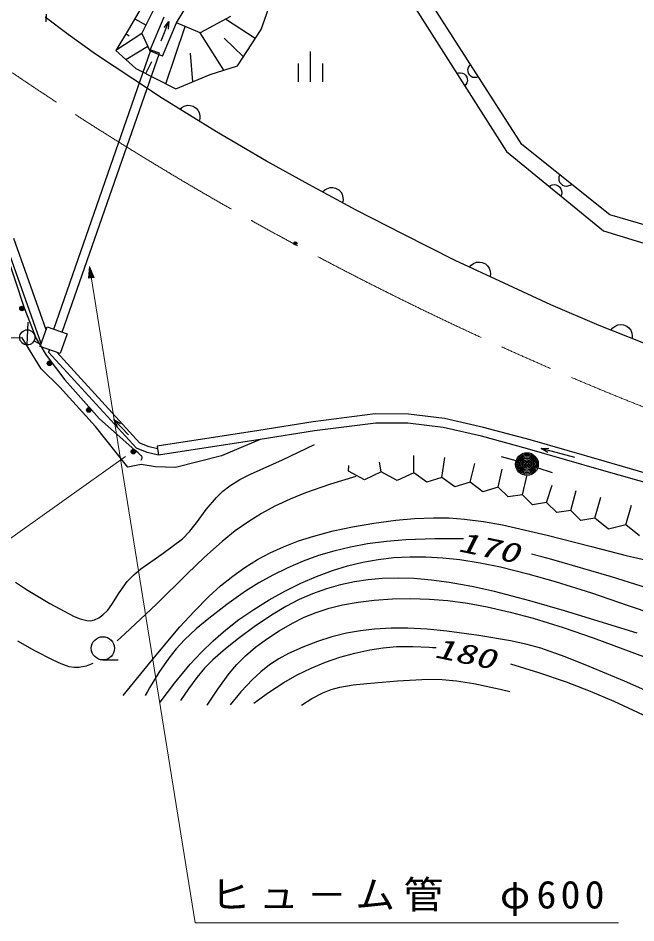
# Model space of a CAD drawing. Units: millimetres, scale not verified. Extents: x 40000 to 680000, y 20000 to 380000.
# Drawn here: x 214337 to 255017, y 244654 to 304269 of the extents above; entities that cross this region are included whole.
import ezdxf
from ezdxf.enums import TextEntityAlignment as Align

# ---------------------------------------------------------------- set-up
doc = ezdxf.new("R2010")
doc.units = ezdxf.units.MM
doc.header["$LTSCALE"] = 1000
doc.linetypes.add('CHAIN', pattern=[18.5, 12, -1.5, 3.5, -1.5])
for name, color, linetype, lineweight in [('M-BGD', 7, 'Continuous', 25), ('M-BGD-HTXT', 7, 'Continuous', 13), ('M-BMK', 2, 'CHAIN', 13)]:
    doc.layers.add(name, color=color, linetype=linetype, lineweight=lineweight)
doc.styles.add('ＭＳ ゴシック', font='')
doc.styles.get('ＭＳ ゴシック').set_extended_font_data('MS Gothic')

# ---------------------------------------------------------------- blocks, each defined once
blk = doc.blocks.new('BUHIN23')
at = {"color": 7, "linetype": 'Continuous', "lineweight": 25}
for radius in [746, 660, 574, 484, 398, 292, 202, 116, 22.5]:
    blk.add_circle((0, 0), radius, dxfattribs=at)
blk = doc.blocks.new('BUHIN25')
at = {"color": 7, "linetype": 'Continuous', "lineweight": 25}
blk.add_line((-764, -31), (-723, -1026), dxfattribs=at)
blk.add_circle((0, 0), 765, dxfattribs=at)
blk = doc.blocks.new('BUHIN26')
at = {"color": 7, "linetype": 'Continuous', "lineweight": 25}
for radius in [100, 87.5, 75, 62.5, 50, 37.5, 25, 12.5]:
    blk.add_circle((0, 0), radius, dxfattribs=at)
blk = doc.blocks.new('BUHIN38')
at = {"color": 7, "linetype": 'Continuous', "lineweight": 25}
for radius in [149, 132, 115, 96.8, 79.5, 58.5, 40.5, 23.2, 4.5]:
    blk.add_circle((-52, 140), radius, dxfattribs=at)
blk = doc.blocks.new('BUHIN80')
at = {"color": 7, "linetype": 'Continuous', "lineweight": 25}
blk.add_lwpolyline([(-410, -287), (-443, -170), (-450, -55), (-435, 89), (-379, 202), (-303, 298), (-176, 386), (-60, 425), (65, 439), (208, 405), (313, 359), (410, 287)], dxfattribs=at)
blk = doc.blocks.new('BUHIN81')
at = {"color": 7, "linetype": 'Continuous', "lineweight": 25}
blk.add_lwpolyline([(411, 285), (443, 168), (450, 54), (434, -91), (378, -203), (302, -299), (174, -387), (58, -425), (-67, -439), (-209, -404), (-314, -358), (-411, -285)], dxfattribs=at)
blk = doc.blocks.new('BUHIN108')
at = {"color": 7, "linetype": 'Continuous', "lineweight": 25}
blk.add_line((497, 1), (-497, -1), dxfattribs=at)
blk.add_circle((0, 0), 498, dxfattribs=at)
blk = doc.blocks.new('BUHIN138')
at = {"color": 7, "linetype": 'Continuous', "lineweight": 25}
for p, q in [((172, 808), (-1027, 758)), ((999, 41), (-999, -41)), ((238, -791), (-961, -840))]:
    blk.add_line(p, q, dxfattribs=at)

msp = doc.modelspace()

# ---------------------------------------------------------------- linework, layer by layer
at = {"layer": 'M-BGD'}
for p, q in [((247502, 295948), (235080, 315344)), ((234433, 314470), (246498, 295470)), ((223048, 306000), (221683, 303634)), ((222493, 303263), (223797, 305885)), ((224764, 303949), (226106, 306203)), ((230350, 303526), (231201, 305991)), ((217628, 303182), (216125, 304326)), ((216185, 304523), (216158, 304024)), ((222024, 304226), (222760, 303801)), ((223009, 302123), (223960, 304357)), ((223747, 302766), (224273, 304052)), ((228325, 304384), (226327, 303296)), ((229956, 302925), (228000, 304207)), ((221683, 303634), (220776, 302126)), ((223837, 301771), (224764, 303949)), ((224059, 299944), (225328, 303713)), ((226327, 303296), (224764, 303949)), ((228775, 301122), (230350, 303526)), ((219436, 301894), (217628, 303182)), ((222493, 303263), (220776, 302126)), ((221442, 303234), (221658, 303104)), ((222493, 303263), (223009, 302123)), ((227880, 300836), (226327, 303296)), ((229168, 301723), (227903, 302940)), ((221430, 301536), (222873, 302423)), ((216681, 283783), (223077, 302158)), ((217248, 283585), (223644, 301961)), ((221894, 300265), (219436, 301894)), ((220776, 302126), (222085, 300946)), ((223837, 301771), (223009, 302123)), ((223644, 301961), (223077, 302158)), ((225851, 300079), (225681, 301964)), ((222743, 300612), (223150, 301413)), ((226985, 300549), (228775, 301122)), ((222085, 300946), (224716, 299610)), ((224716, 299610), (226985, 300549)), ((223856, 298963), (221894, 300265)), ((227395, 296783), (223856, 298963)), ((230699, 294852), (227395, 296783)), ((253311, 291301), (247502, 295948)), ((246498, 295470), (252875, 290242)), ((233490, 293311), (230699, 294852)), ((236605, 291616), (233490, 293311)), ((239698, 290025), (236605, 291616)), ((272173, 285760), (253311, 291301)), ((216176, 283740), (214047, 289751)), ((243118, 288302), (239698, 290025)), ((252875, 290242), (272000, 284433)), ((215860, 282836), (213440, 289668)), ((246350, 286800), (243118, 288302)), ((249415, 285372), (246350, 286800)), ((252609, 284022), (249415, 285372)), ((214968, 283730), (214995, 284230)), ((215791, 282635), (216244, 283935)), ((216244, 283935), (217563, 283475)), ((255532, 282850), (252609, 284022)), ((214612, 283193), (211773, 283180)), ((215851, 281154), (214612, 283193)), ((217563, 283475), (217110, 282175)), ((215385, 282999), (215828, 282767)), ((217110, 282175), (215791, 282635)), ((216342, 282253), (216421, 282406)), ((222127, 275934), (216342, 282253)), ((222362, 276269), (216884, 282254)), ((217094, 279943), (215851, 281154)), ((219437, 277362), (217094, 279943)), ((221603, 276818), (220636, 277826)), ((237859, 278190), (233768, 277662)), ((240038, 278182), (237859, 278190)), ((242424, 277887), (240038, 278182)), ((244986, 277297), (242424, 277887)), ((221554, 274676), (219437, 277362)), ((233768, 277662), (230187, 277104)), ((237896, 277590), (233852, 277067)), ((240000, 277582), (237896, 277590)), ((242320, 277296), (240000, 277582)), ((244841, 276715), (242320, 277296)), ((248046, 276475), (244986, 277297)), ((230187, 277104), (223493, 276062)), ((233852, 277067), (230280, 276511)), ((247885, 275897), (244841, 276715)), ((222958, 276020), (222362, 276269)), ((223519, 275894), (222958, 276020)), ((223493, 276062), (223585, 275469)), ((230280, 276511), (223585, 275469)), ((230280, 276511), (227729, 275433)), ((252918, 275066), (248046, 276475)), ((222212, 275643), (222025, 275810)), ((222836, 275638), (222127, 275934)), ((223585, 275469), (222836, 275638)), ((227729, 275433), (224705, 274654)), ((240399, 274304), (240398, 275446)), ((252751, 274489), (247885, 275897)), ((250992, 275327), (248772, 275918)), ((222441, 274859), (221554, 274676)), ((223390, 274711), (222441, 274859)), ((238245, 274363), (238144, 275006)), ((242248, 273994), (242447, 275317)), ((244098, 273683), (244417, 274928)), ((247123, 275091), (246162, 275367)), ((261003, 272741), (252918, 275066)), ((224705, 274654), (223390, 274711)), ((236091, 274421), (236121, 274798)), ((237154, 273853), (236091, 274421)), ((238245, 274363), (237154, 273853)), ((239307, 273795), (238245, 274363)), ((240399, 274304), (239307, 273795)), ((241246, 273687), (240399, 274304)), ((245948, 273373), (246206, 274539)), ((248555, 274645), (249503, 274326)), ((260833, 272166), (252751, 274489)), ((242248, 273994), (241246, 273687)), ((243096, 273376), (242248, 273994)), ((244098, 273683), (243096, 273376)), ((244945, 273066), (244098, 273683)), ((247540, 272859), (247840, 274098)), ((245948, 273373), (244945, 273066)), ((246616, 272718), (245948, 273373)), ((249133, 272345), (249499, 273502)), ((250726, 271830), (251081, 273139)), ((247540, 272859), (246616, 272718)), ((248208, 272204), (247540, 272859)), ((252318, 271316), (252714, 272698)), ((249133, 272345), (248208, 272204)), ((249801, 271689), (249133, 272345)), ((254349, 270877), (254737, 272179)), ((250726, 271830), (249801, 271689)), ((251393, 271175), (250726, 271830)), ((252318, 271316), (251393, 271175)), ((253224, 270589), (252318, 271316)), ((254349, 270877), (253224, 270589)), ((255255, 270149), (254349, 270877))]:
    msp.add_line(p, q, dxfattribs=at)
for points in [[(223951, 303644), (224273, 304052), (224216, 303536)], [(224987, 298266), (225128, 298382), (225282, 298459), (225490, 298525), (225677, 298515), (225855, 298467), (226053, 298345), (226175, 298208), (226269, 298045), (226307, 297828), (226307, 297656), (226264, 297480)], [(250797, 293312), (250694, 293247), (250586, 293209), (250444, 293182), (250320, 293204), (250207, 293250), (250086, 293347), (250016, 293447), (249967, 293563), (249960, 293710), (249974, 293823), (250016, 293937)], [(234389, 292822), (234524, 292945), (234673, 293030), (234877, 293107), (235065, 293108), (235245, 293069), (235449, 292958), (235579, 292828), (235680, 292670), (235730, 292455), (235739, 292284), (235706, 292105)], [(249300, 293173), (249404, 293236), (249512, 293274), (249655, 293299), (249778, 293275), (249891, 293228), (250011, 293130), (250080, 293028), (250127, 292912), (250133, 292765), (250117, 292652), (250073, 292539)], [(213489, 288988), (214738, 285173), (215522, 283153), (216191, 282053), (217413, 280438), (219707, 277876), (222025, 275810)], [(244054, 287867), (244181, 287998), (244325, 288093), (244523, 288183), (244711, 288195), (244893, 288168), (245104, 288070), (245241, 287948), (245353, 287797), (245416, 287586), (245436, 287415), (245415, 287235)], [(253375, 283715), (253495, 283853), (253633, 283955), (253826, 284055), (254013, 284077), (254196, 284061), (254412, 283974), (254556, 283860), (254675, 283715), (254750, 283507), (254779, 283338), (254767, 283157)], [(220878, 277366), (220636, 277826), (221085, 277564)], [(214174, 267108), (214889, 266613), (216436, 265706), (218019, 264848), (218429, 264681), (218865, 264570), (219120, 264561), (219369, 264612), (219650, 264746), (219915, 264941), (220235, 265267), (220505, 265627), (220987, 266398), (221527, 267145), (221949, 267587), (222412, 267985), (223810, 268948), (225159, 269951), (225642, 270465), (226085, 271024), (226718, 271881), (227392, 272692), (227817, 273093), (228284, 273451), (228939, 273860), (229633, 274222), (231757, 275172), (233863, 276168)], [(222212, 275643), (222399, 275477), (222433, 275440), (222458, 275401), (222475, 275352), (222483, 275305), (222480, 275252), (222469, 275205), (222444, 275158), (222419, 275124)], [(249218, 275651), (248772, 275918), (249291, 275927)], [(236568, 274063), (234914, 273558), (233270, 272994), (232250, 272581), (231244, 272109), (230372, 271637), (229524, 271109), (228639, 270477), (227782, 269790), (226609, 268749), (225470, 267658), (223442, 265664), (221365, 263706), (221116, 263475), (220867, 263244)], [(221256, 259638), (223097, 261908), (224995, 264152), (225922, 265176), (226891, 266158), (227659, 266856), (228467, 267508), (229267, 268075), (230102, 268592), (230940, 269042), (231812, 269443), (232801, 269820), (233820, 270145), (235078, 270478), (236348, 270752), (237771, 271001), (239208, 271191), (240447, 271302), (241686, 271353), (242713, 271335), (243738, 271257), (244986, 271095), (246238, 270872), (249170, 270191), (252084, 269453), (254374, 268860), (256676, 268326)], [(243655, 269957), (241767, 269953), (239869, 269888), (238601, 269783), (237339, 269619), (236226, 269417), (235126, 269156), (234111, 268853), (233104, 268489), (232091, 268058), (231102, 267571), (230193, 267064), (229308, 266501), (228088, 265631), (226892, 264704), (226072, 264027), (225287, 263301), (224747, 262717), (224254, 262095), (223606, 261147), (222999, 260152), (222851, 259900), (222698, 259638)], [(275944, 265020), (272620, 265402), (269281, 265725), (267160, 265873), (265035, 265962), (261969, 265935), (258890, 265969), (258099, 266071), (257318, 266231), (253402, 267449), (249480, 268606), (248815, 268783), (248149, 268959)], [(223700, 259195), (224659, 260461), (225671, 261696), (226403, 262489), (227186, 263247), (228009, 263962), (228877, 264635), (229854, 265311), (230865, 265938), (231897, 266513), (232964, 267039), (233990, 267485), (235048, 267878), (236035, 268176), (237039, 268416), (238055, 268597), (239079, 268719), (240128, 268778), (241188, 268777), (242305, 268715), (243419, 268593), (244764, 268379), (246106, 268105), (247912, 267655), (249711, 267144), (252085, 266401), (254451, 265598), (256189, 264990)], [(255093, 263749), (250319, 265212), (248025, 265874), (245712, 266479), (244221, 266809), (242716, 267081), (241564, 267239), (240397, 267338), (239357, 267371), (238307, 267344), (237390, 267265), (236478, 267126), (235557, 266923), (234641, 266660), (233733, 266335), (232849, 265955), (231970, 265501), (231122, 264995), (229971, 264219), (228851, 263392), (227983, 262712), (227157, 261989), (226617, 261434), (226115, 260830), (225564, 260083), (225031, 259306)], [(226794, 259003), (227491, 260057), (228241, 261080), (228750, 261677), (229312, 262242), (229977, 262817), (230691, 263353), (231529, 263907), (232397, 264408), (233167, 264790), (233962, 265116), (234817, 265390), (235700, 265609), (236734, 265797), (237779, 265927), (238982, 266007), (240193, 266028), (241421, 265987), (242644, 265887), (243933, 265710), (245214, 265473), (246736, 265127), (248243, 264722), (250231, 264108), (252207, 263434), (256286, 261925)], [(256585, 259554), (254277, 260582), (251937, 261558), (250356, 262180), (248747, 262748), (247768, 263022), (246765, 263240), (244672, 263585), (242564, 263871), (241283, 264003), (239995, 264075), (238904, 264074), (237805, 264013), (236880, 263907), (235956, 263741), (234999, 263499), (234055, 263198), (233089, 262830), (232136, 262403), (231504, 262062), (230898, 261666), (230317, 261202), (229765, 260684), (229013, 259874), (228290, 259025)], [(219259, 261747), (218811, 261578), (218363, 261474), (218037, 261471), (217700, 261531), (217173, 261718), (216643, 261972), (215445, 262581), (214310, 263225)], [(229855, 259137), (230823, 259839), (231827, 260492), (232709, 260988), (233627, 261435), (234569, 261826), (235531, 262160), (236501, 262434), (237489, 262650), (238369, 262787), (239255, 262863), (240331, 262871), (241408, 262819), (241628, 262805), (241857, 262790)], [(246766, 261721), (248609, 261162), (250433, 260545), (252007, 259929), (253558, 259257), (255127, 258531), (256696, 257782)], [(233007, 259003), (233686, 259433), (234396, 259811), (234947, 260023), (235530, 260182), (236398, 260333), (237296, 260428), (239310, 260606), (241309, 260722), (242255, 260693), (243212, 260603), (244342, 260428), (245459, 260195), (246081, 260047), (246710, 259890)]]:
    msp.add_lwpolyline(points, dxfattribs=at)
for centre, radius in [((216404, 281524), 149), ((216404, 281524), 132), ((216404, 281524), 115), ((216404, 281524), 96.8), ((216404, 281524), 79.5), ((216404, 281524), 58.5), ((216404, 281524), 40.5), ((216404, 281524), 23.2), ((216404, 281524), 4.5), ((218993, 278450), 149), ((218993, 278450), 132), ((218993, 278450), 115), ((218993, 278450), 96.8), ((218993, 278450), 79.5), ((218993, 278450), 58.5), ((218993, 278450), 40.5), ((218993, 278450), 23.2), ((218993, 278450), 4.5), ((221926, 275698), 149), ((221926, 275698), 132), ((221926, 275698), 115), ((221926, 275698), 96.8), ((221926, 275698), 79.5), ((221926, 275698), 58.5), ((221926, 275698), 40.5), ((221926, 275698), 23.2), ((221926, 275698), 4.5)]:
    msp.add_circle(centre, radius, dxfattribs=at)
at = {"layer": 'M-BGD-HTXT'}
for p, q in [((219040, 287898), (225987, 244654)), ((200347, 260405), (221417, 275378)), ((225987, 244654), (253862, 244654))]:
    msp.add_line(p, q, dxfattribs=at)
for points in [[(219040, 287898), (218974, 287127), (219344, 287187)], [(219064, 287746), (219281, 287224), (219022, 287183)], [(219076, 287672), (219249, 287248), (219045, 287215)], [(219088, 287596), (219216, 287271), (219068, 287247)], [(219100, 287522), (219184, 287294), (219092, 287279)]]:
    msp.add_lwpolyline(points, close=True, dxfattribs=at)
for points in [[(219052, 287822), (219313, 287201), (218998, 287150), (219052, 287820)], [(219133, 287314), (219112, 287446), (219152, 287317), (219115, 287312), (219112, 287446)]]:
    msp.add_lwpolyline(points, dxfattribs=at)
at = {"layer": 'M-BMK'}
msp.add_arc((334904, 478687), 215219, 232.21208, 250.7569, dxfattribs=at)

# ---------------------------------------------------------------- block references
at = {"layer": 'M-BGD', "rotation": 87.6457}
for name, p in [('BUHIN138', (233575, 301074)), ('BUHIN80', (244397, 300797)), ('BUHIN81', (243482, 300220)), ('BUHIN26', (232588, 289428)), ('BUHIN38', (214736, 285177)), ('BUHIN108', (214942, 283231)), ('BUHIN23', (247844, 274884)), ('BUHIN25', (219924, 262745))]:
    msp.add_blockref(name, p, dxfattribs=at)

# ---------------------------------------------------------------- texts
at = {"layer": 'M-BGD-HTXT', "style": 'ＭＳ ゴシック', "oblique": 15, "width": 1.5}
for s, p in [('170', (243160, 268767)), ('180', (241606, 261777))]:
    msp.add_text(s, height=1320, rotation=348.2, dxfattribs=at).set_placement(p, align=Align.BOTTOM_LEFT)
at = {"layer": 'M-BGD-HTXT', "insert": (227005, 245105), "char_height": 1833, "attachment_point": 7, "style": 'ＭＳ ゴシック'}
msp.add_mtext('\\T1.21;\\W1.05;ヒュ－ム管\u3000φ600', dxfattribs=at)

doc.saveas('drawing.dxf')
